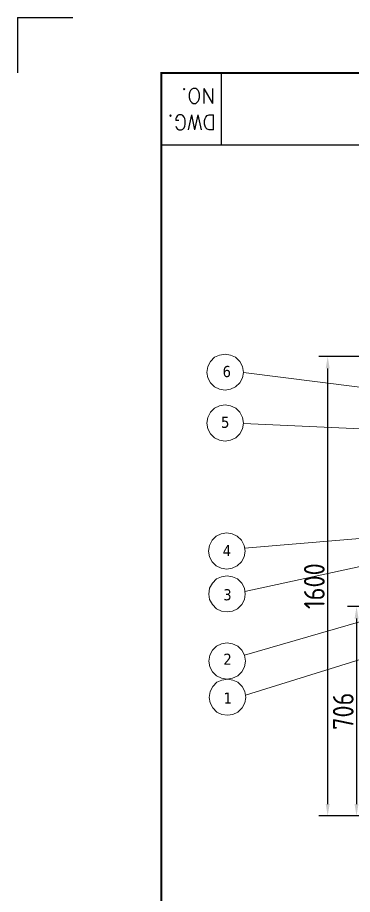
# Model space of a CAD drawing. Header units: millimetres. Extents: x 70841 to 133731, y -170061 to -164340.
# Drawn here: x 70841 to 71972, y -167299 to -164340 of the extents above; entities that cross this region are included whole.
import ezdxf

# ---------------------------------------------------------------- set-up
doc = ezdxf.new("R2010")
doc.units = ezdxf.units.MM
doc.header["$LTSCALE"] = 13
doc.layers.add('1', color=4, linetype='Continuous')
doc.layers.add('2', color=3, linetype='Continuous')
doc.layers.add('paper', color=254, linetype='Continuous', plot=False)
doc.layers.add('标注、文本', color=3, linetype='Continuous', lineweight=25)
doc.layers.add('铁心', color=3, linetype='Continuous', lineweight=0)
doc.styles.add('ROMANS', font='romans.shx', dxfattribs={"bigfont": 'whgtxt.shx'})
doc.styles.get("Standard").update_dxf_attribs({"font": 'gbenor.shx', "bigfont": 'gbcbig.shx'})
doc.styles.add('Tahoma$001', font='tahoma.ttf', dxfattribs={"height": 2.159784})
doc.dimstyles.new('1-15', dxfattribs={"dimscale": 20, "dimtxt": 3.5, "dimasz": 2, "dimexe": 1.5, "dimexo": 0.5, "dimgap": 0.5, "dimtad": 1, "dimtoh": 1, "dimdec": 1, "dimdsep": 46, "dimtxsty": 'Standard', "dimcen": 2.5, "dimclrd": 3, "dimclre": 3, "dimclrt": 3, "dimadec": 0, "dimazin": 2, "dimtfac": 1, "dimtdec": 1, "dimtmove": 0, "dimatfit": 2, "dimfxl": 1, "dimarcsym": 0})

# ---------------------------------------------------------------- blocks, each defined once
blk = doc.blocks.new('*D1712')
at = {"layer": 'Defpoints', "color": 0, "transparency": 16777216}
for p in [(71888.6, -165483.6), (72179.4, -165483.6), (72179.4, -167033.6)]:
    blk.add_point(p, dxfattribs=at)
at = {"layer": '标注、文本', "color": 3, "lineweight": -2, "transparency": 16777216}
for p, q in [((72169.4, -165483.6), (71858.6, -165483.6)), ((71888.6, -166993.6), (71888.6, -165523.6)), ((72169.4, -167033.6), (71858.6, -167033.6))]:
    blk.add_line(p, q, dxfattribs=at)
at = {"layer": '标注、文本', "color": 3, "transparency": 16777216}
for points in [[(71882, -165523.6), (71895.3, -165523.6), (71888.6, -165483.6)], [(71882, -166993.6), (71895.3, -166993.6), (71888.6, -167033.6)]]:
    blk.add_solid(points, dxfattribs=at)
at = {"layer": '标注、文本', "color": 3, "transparency": 16777216, "insert": (71843.6, -166258.6), "char_height": 70, "attachment_point": 5, "rotation": 90}
blk.add_mtext('1600', dxfattribs=at)
blk = doc.blocks.new('*D1697')
at = {"layer": 'Defpoints', "color": 0, "transparency": 16777216}
for p in [(72172, -166327.6), (71986.1, -167033.6), (72172, -167033.6)]:
    blk.add_point(p, dxfattribs=at)
at = {"layer": '标注、文本', "color": 3, "lineweight": -2, "transparency": 16777216}
for p, q in [((72162, -166327.6), (71956.1, -166327.6)), ((71986.1, -166367.6), (71986.1, -166993.6)), ((72162, -167033.6), (71956.1, -167033.6))]:
    blk.add_line(p, q, dxfattribs=at)
at = {"layer": '标注、文本', "color": 3, "transparency": 16777216}
for points in [[(71979.4, -166367.6), (71992.7, -166367.6), (71986.1, -166327.6)], [(71979.4, -166993.6), (71992.7, -166993.6), (71986.1, -167033.6)]]:
    blk.add_solid(points, dxfattribs=at)
at = {"layer": '标注、文本', "color": 3, "transparency": 16777216, "insert": (71941.1, -166680.6), "char_height": 70, "attachment_point": 5, "rotation": 90}
blk.add_mtext('706', dxfattribs=at)

msp = doc.modelspace()

# ---------------------------------------------------------------- linework, layer by layer
at = {"layer": '1', "const_width": 6.541}
msp.add_lwpolyline([(71327.154, -169684.498), (78503.154, -169684.498), (78503.154, -164526.748), (71327.154, -164526.748), (71327.154, -169684.498)], dxfattribs=at)
at = {"layer": '2'}
for p, q in [((71528.979, -164526.748), (71528.979, -164769.685)), ((71327.154, -164769.685), (72971.654, -164769.685))]:
    msp.add_line(p, q, dxfattribs=at)
at = {"layer": 'paper'}
for q in [(70841.279, -164526.748), (71028.154, -164339.873)]:
    msp.add_line((70841.279, -164339.873), q, dxfattribs=at)
at = {"layer": '铁心'}
for points in [[(71604.048, -165537.037), (71600.735, -165517.158), (71591.699, -165499.991), (71577.845, -165486.136), (71560.677, -165478.606), (71542.304, -165475.293), (71523.631, -165478.606), (71506.764, -165486.136), (71492.91, -165499.991), (71483.573, -165517.158), (71480.561, -165537.037), (71483.573, -165555.71), (71492.91, -165572.577), (71506.764, -165586.431), (71523.631, -165594.262), (71542.304, -165597.274), (71560.677, -165594.262), (71577.845, -165586.431), (71591.699, -165572.577), (71600.735, -165555.71)], [(71604.12, -165708.779), (71600.807, -165688.901), (71591.772, -165671.733), (71577.917, -165657.878), (71560.749, -165650.349), (71542.377, -165647.036), (71523.703, -165650.349), (71506.837, -165657.878), (71492.982, -165671.733), (71483.645, -165688.901), (71480.634, -165708.779), (71483.645, -165727.453), (71492.982, -165744.319), (71506.837, -165758.174), (71523.703, -165766.005), (71542.377, -165769.017), (71560.749, -165766.005), (71577.917, -165758.174), (71591.772, -165744.319), (71600.807, -165727.453)], [(71609.53, -166140.735), (71606.217, -166120.857), (71597.181, -166103.689), (71583.327, -166089.834), (71566.159, -166082.305), (71547.786, -166078.992), (71529.113, -166082.305), (71512.246, -166089.834), (71498.392, -166103.689), (71489.055, -166120.857), (71486.043, -166140.735), (71489.055, -166159.409), (71498.392, -166176.275), (71512.246, -166190.13), (71529.113, -166197.961), (71547.786, -166200.973), (71566.159, -166197.961), (71583.327, -166190.13), (71597.181, -166176.275), (71606.217, -166159.409)], [(71610.541, -166285.089), (71607.228, -166265.211), (71598.192, -166248.043), (71584.338, -166234.188), (71567.17, -166226.659), (71548.798, -166223.345), (71530.124, -166226.659), (71513.258, -166234.188), (71499.403, -166248.043), (71490.066, -166265.211), (71487.054, -166285.089), (71490.066, -166303.763), (71499.403, -166320.629), (71513.258, -166334.484), (71530.124, -166342.315), (71548.798, -166345.326), (71567.17, -166342.315), (71584.338, -166334.484), (71598.192, -166320.629), (71607.228, -166303.763)], [(71610.863, -166511.679), (71607.549, -166491.801), (71598.514, -166474.633), (71584.659, -166460.778), (71567.492, -166453.249), (71549.119, -166449.936), (71530.445, -166453.249), (71513.579, -166460.778), (71499.724, -166474.633), (71490.387, -166491.801), (71487.376, -166511.679), (71490.387, -166530.353), (71499.724, -166547.219), (71513.579, -166561.074), (71530.445, -166568.905), (71549.119, -166571.917), (71567.492, -166568.905), (71584.659, -166561.074), (71598.514, -166547.219), (71607.549, -166530.353)], [(71611.816, -166633.832), (71608.503, -166613.954), (71599.467, -166596.786), (71585.612, -166582.931), (71568.445, -166575.402), (71550.072, -166572.089), (71531.399, -166575.402), (71514.532, -166582.931), (71500.677, -166596.786), (71491.341, -166613.954), (71488.329, -166633.832), (71491.341, -166652.506), (71500.677, -166669.372), (71514.532, -166683.227), (71531.399, -166691.058), (71550.072, -166694.07), (71568.445, -166691.058), (71585.612, -166683.227), (71599.467, -166669.372), (71608.503, -166652.506)]]:
    msp.add_lwpolyline(points, close=True, dxfattribs=at)
for points in [[(72514.576, -165652.41), (71604.048, -165537.037), (71604.048, -165537.037)], [(72519.688, -165751.138), (71604.048, -165709.188), (71604.048, -165709.188)], [(72774.487, -166032.529), (71607.873, -166130.796), (71607.873, -166130.796)], [(72497.51, -166083.649), (71609.09, -166276.383), (71609.09, -166276.383)], [(72171.395, -166327.642), (71607.549, -166491.801), (71607.549, -166491.801)], [(72591.395, -166321.008), (71610.597, -166626.52), (71610.597, -166626.52)]]:
    msp.add_lwpolyline(points, dxfattribs=at)

# ---------------------------------------------------------------- texts
at = {"layer": '2', "style": 'ROMANS'}
for s, p in [('NO.', (71509.906, -164578.994)), ('DWG.', (71511.704, -164668.5))]:
    msp.add_text(s, height=50.4563, rotation=180, dxfattribs=at).set_placement(p)
at = {"layer": '铁心', "style": 'Tahoma$001'}
for s, p in [('6', (71533.749, -165553.023)), ('5', (71528.542, -165724.13)), ('4', (71534.276, -166157.124)), ('3', (71536.033, -166306.172)), ('2', (71536.355, -166523.882)), ('1', (71537.308, -166654.915))]:
    msp.add_text(s, height=37.589, dxfattribs=at).set_placement(p)

# ---------------------------------------------------------------- dimensions: what is measured, and where the dimension line sits
at = {"layer": '标注、文本'}
dim = msp.add_linear_dim(base=(71888.643, -165483.614), p1=(72179.395, -167033.642), p2=(72179.395, -165483.614), angle=90, text='1600', dimstyle='1-15', dxfattribs=at)
dim.commit()
dim.dimension.update_dxf_attribs({"geometry": '*D1712', "text_midpoint": (71843.643, -166258.628)})
dim = msp.add_linear_dim(base=(71986.052, -167033.642), p1=(72172.004, -166327.642), p2=(72172.004, -167033.642), angle=90, dimstyle='1-15', dxfattribs=at)
dim.commit()
dim.dimension.update_dxf_attribs({"geometry": '*D1697', "text_midpoint": (71941.052, -166680.642)})

doc.saveas('drawing.dxf')
